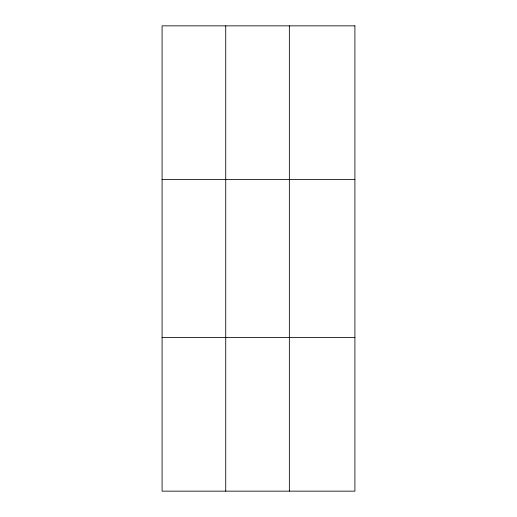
<?xml version="1.0" encoding="UTF-8"?>
<svg xmlns="http://www.w3.org/2000/svg" width="517" height="517" viewBox="0 0 517 517"><rect width="100%" height="100%" fill="white"/><g stroke="black" fill="none" stroke-linecap="round" stroke-linejoin="round"><path stroke-width="0.78" d="M225.722 25.85L225.722 491.15M289.352 25.85L289.352 491.15M162.092 179.399L354.908 179.399M162.092 337.601L354.908 337.601M354.908 25.85L354.908 491.15L162.092 491.15L162.092 25.85L354.908 25.85"/></g></svg>
